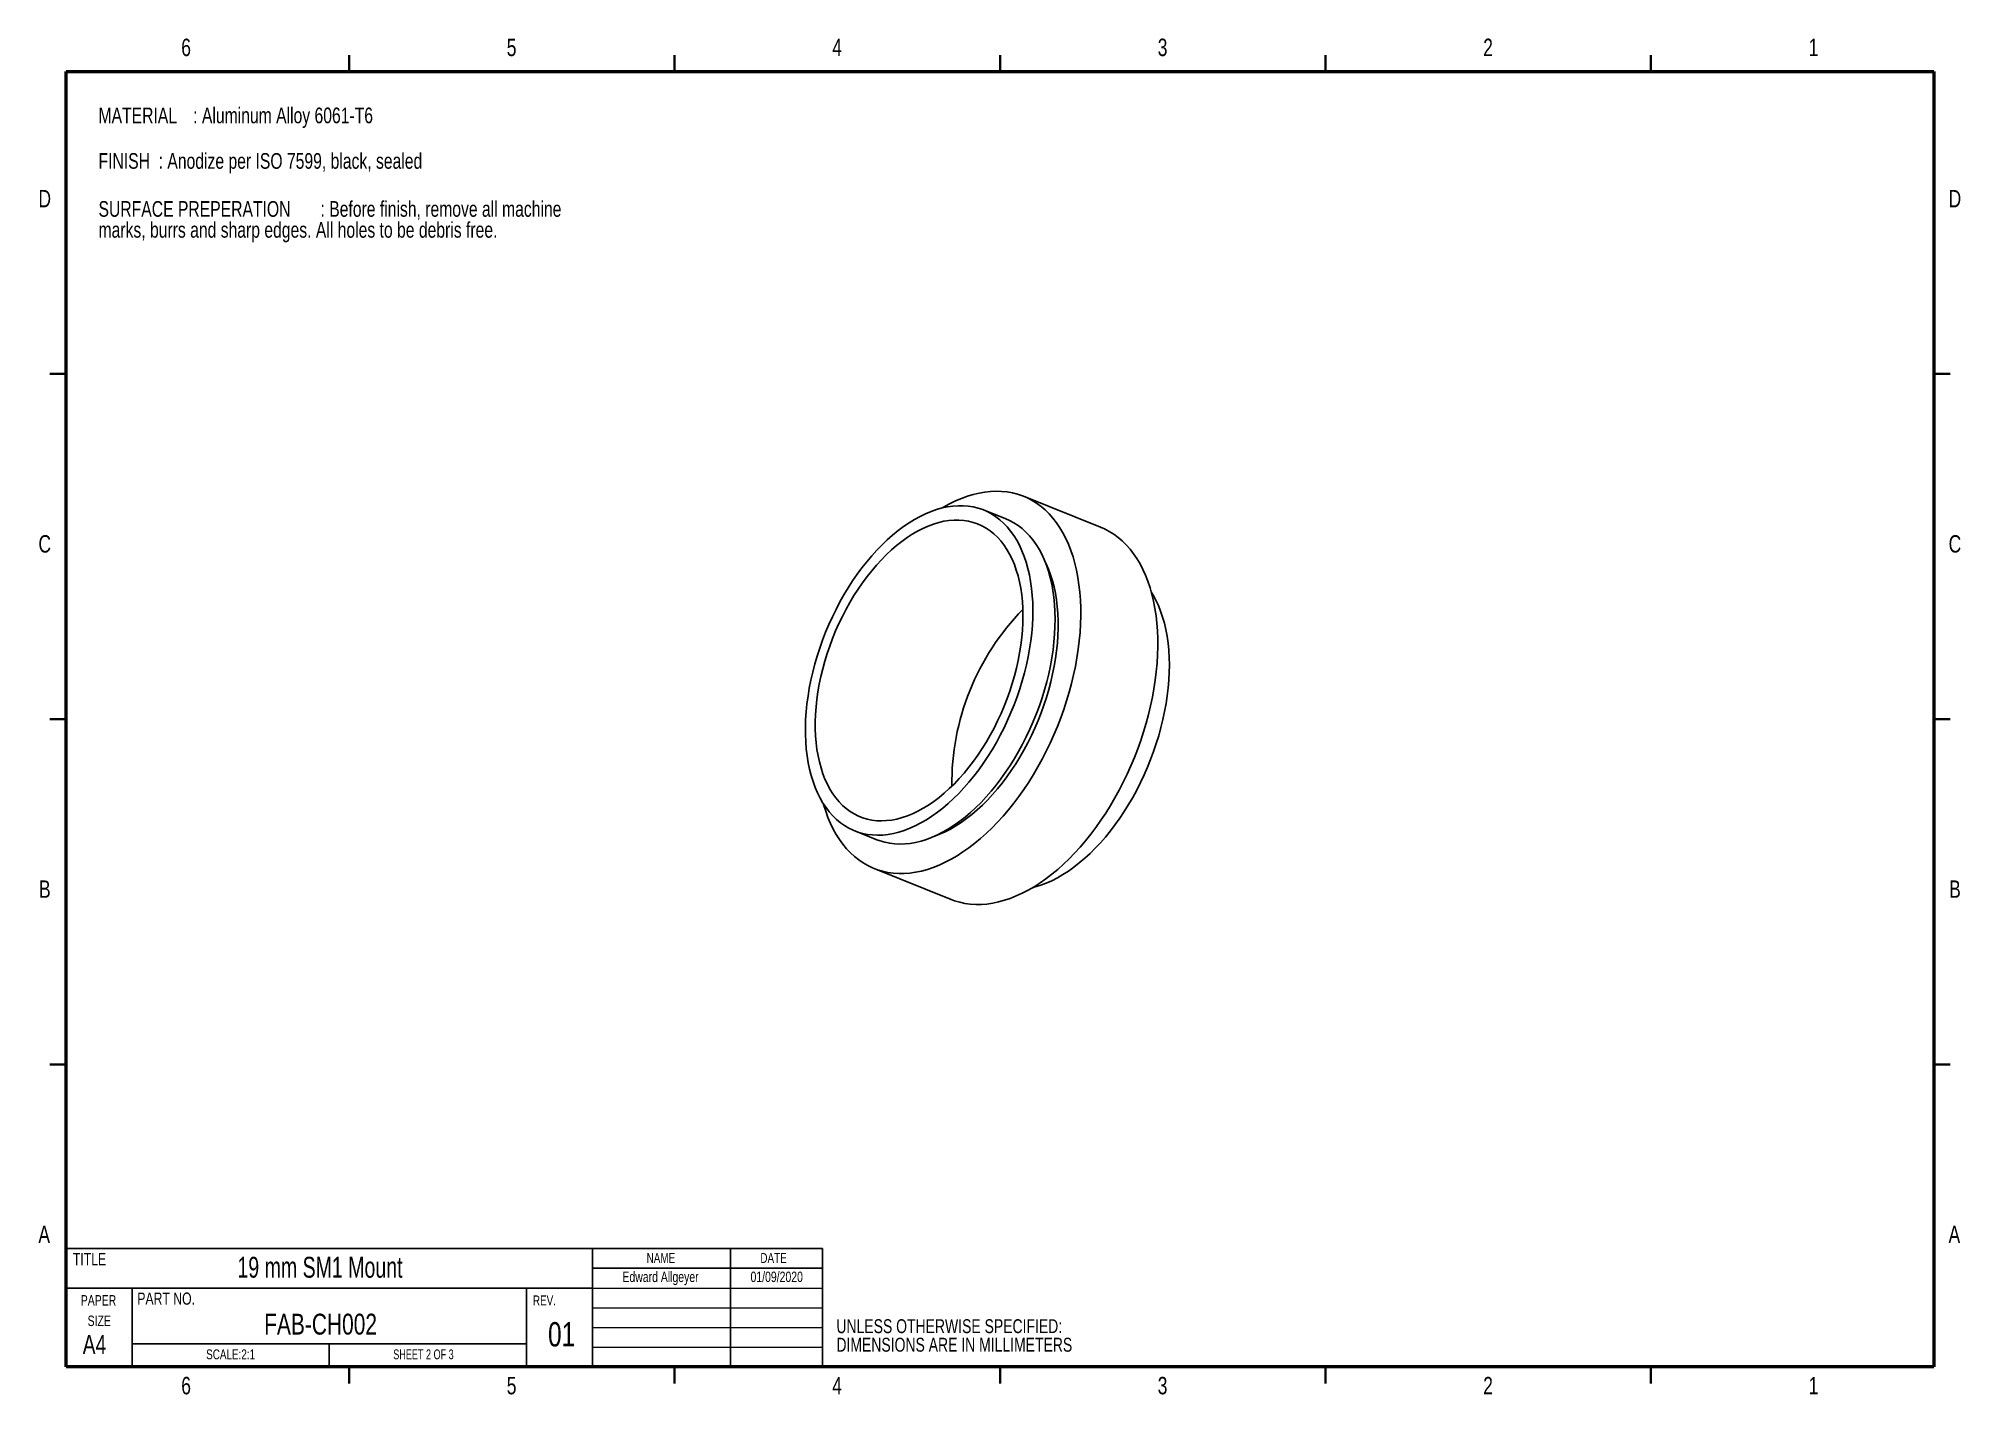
# Paper-space layout 'Sheet2' of a CAD drawing. Header units: millimetres. Extents: x 2 to 295, y 2 to 209.
import ezdxf

# ---------------------------------------------------------------- set-up
doc = ezdxf.new("R2010")
doc.units = ezdxf.units.MM
doc.styles.add('SLDTEXTSTYLE0', font='TXT', dxfattribs={"width": 0.75})
doc.styles.add('SLDTEXTSTYLE1', font='TXT', dxfattribs={"width": 0.6875})
doc.styles.add('SLDTEXTSTYLE2', font='TXT', dxfattribs={"width": 0.7})

# ---------------------------------------------------------------- blocks, each defined once
blk = doc.blocks.new('SW_NOTE_0_6')
at = {"color": 0, "linetype": 'Continuous', "lineweight": 0, "attachment_point": 1, "style": 'SLDTEXTSTYLE0'}
for s, insert, char_height in [('FINISH', (0, 3.07), 2.381), (': Anodize per ISO 7599, black, sealed', (9.14, 3.07), 2.3813)]:
    blk.add_mtext(s, dxfattribs=dict(at, insert=insert, char_height=char_height))
blk = doc.blocks.new('SW_NOTE_0_7')
at = {"color": 0, "linetype": 'Continuous', "lineweight": 0, "char_height": 2.3813, "attachment_point": 1, "style": 'SLDTEXTSTYLE0'}
for s, insert in [('SURFACE PREPERATION', (0, 3.07)), (': Before finish, remove all machine', (33.76, 3.07)), ('marks, burrs and sharp edges. All holes to be debris free.', (0, -0.11))]:
    blk.add_mtext(s, dxfattribs=dict(at, insert=insert))
blk = doc.blocks.new('SW_NOTE_0_8')
at = {"color": 0, "linetype": 'Continuous', "lineweight": 0, "attachment_point": 1, "style": 'SLDTEXTSTYLE0'}
for s, insert, char_height in [('MATERIAL', (0, 3.07), 2.381), (': Aluminum Alloy 6061-T6', (14.4, 3.07), 2.3813)]:
    blk.add_mtext(s, dxfattribs=dict(at, insert=insert, char_height=char_height))
blk = doc.blocks.new('SW_NOTE_0_9')
at = {"color": 0, "linetype": 'Continuous', "lineweight": 0, "char_height": 1.587, "attachment_point": 2, "style": 'SLDTEXTSTYLE0'}
for s, insert in [('PAPER', (3.15, 2.05)), ('SIZE', (3.26, -1.07))]:
    blk.add_mtext(s, dxfattribs=dict(at, insert=insert))
blk = doc.blocks.new('SW_NOTE_0_10')
at = {"color": 0, "linetype": 'Continuous', "lineweight": 0, "char_height": 2.1167, "attachment_point": 1, "style": 'SLDTEXTSTYLE0'}
for s, insert in [('UNLESS OTHERWISE SPECIFIED:', (0, 2.73)), ('DIMENSIONS ARE IN MILLIMETERS', (0, -0.09))]:
    blk.add_mtext(s, dxfattribs=dict(at, insert=insert))

psp = doc.layouts.new('Sheet2')

# ---------------------------------------------------------------- linework, layer by layer
at = {"color": 7, "linetype": 'Continuous', "lineweight": 35}
for p, q in [((49.5, 203.5), (49.5, 206)), ((99, 203.5), (99, 206)), ((148.5, 206), (148.5, 203.5)), ((148.5, 203.5), (148.5, 206)), ((198, 203.5), (198, 206)), ((247.5, 203.5), (247.5, 206)), ((6.5, 157.5), (4, 157.5)), ((290.5, 157.5), (293, 157.5)), ((4, 105), (6.5, 105)), ((6.5, 105), (4, 105)), ((293, 105), (290.5, 105)), ((290.5, 105), (293, 105)), ((6.5, 52.5), (4, 52.5)), ((290.5, 52.5), (293, 52.5)), ((49.5, 6.5), (49.5, 4)), ((99, 6.5), (99, 4)), ((148.5, 4), (148.5, 6.5)), ((148.5, 6.5), (148.5, 4)), ((198, 6.5), (198, 4)), ((247.5, 6.5), (247.5, 4))]:
    psp.add_line(p, q, dxfattribs=at)
at = {"color": 7, "linetype": 'Continuous', "lineweight": 50}
for p, q in [((6.5, 6.5), (6.5, 203.5)), ((6.5, 203.5), (290.5, 203.5)), ((290.5, 203.5), (290.5, 6.5)), ((290.5, 6.5), (6.5, 6.5))]:
    psp.add_line(p, q, dxfattribs=at)
at = {"color": 7, "linetype": 'Continuous', "lineweight": 25}
for p, q in [((163.8, 134.2), (152.08, 138.91)), ((149.38, 135.45), (145.99, 136.82)), ((126.4, 88.03), (129.78, 86.67)), ((129.34, 82.3), (141.06, 77.6)), ((6.5, 24.5), (86.5, 24.5)), ((86.5, 24.5), (86.5, 18.5)), ((86.5, 24.5), (107.5, 24.5)), ((107.5, 24.5), (107.5, 6.5)), ((107.5, 24.5), (121.5, 24.5)), ((121.5, 24.5), (121.5, 6.5)), ((86.5, 21.5), (121.5, 21.5)), ((6.5, 18.5), (16.5, 18.5)), ((16.5, 18.5), (16.5, 6.5)), ((16.5, 18.5), (76.5, 18.5)), ((76.5, 6.5), (76.5, 18.5)), ((76.5, 18.5), (86.5, 18.5)), ((86.5, 18.5), (86.5, 6.5)), ((16.5, 10), (76.5, 10)), ((46.5, 10), (46.5, 6.5))]:
    psp.add_line(p, q, dxfattribs=at)
at = {"color": 7, "linetype": 'Continuous', "lineweight": 18}
for p, q in [((86.5, 18.5), (121.5, 18.5)), ((86.5, 15.5), (121.5, 15.5)), ((86.5, 12.5), (121.5, 12.5)), ((86.5, 9.5), (121.5, 9.5))]:
    psp.add_line(p, q, dxfattribs=at)
at = {"color": 7, "linetype": 'Continuous', "lineweight": 25, "flags": 128}
for points in [[(135.51, 135.39), (136.35, 135.85), (137.19, 136.25), (138.03, 136.6), (138.86, 136.89), (139.69, 137.13), (140.51, 137.3), (141.32, 137.42), (142.12, 137.47), (142.91, 137.47), (143.67, 137.41), (144.43, 137.29), (145.16, 137.11), (145.87, 136.87), (146.55, 136.57), (147.21, 136.21), (147.85, 135.8), (148.46, 135.34), (149.04, 134.82), (149.59, 134.24), (150.1, 133.62), (150.59, 132.94), (151.04, 132.22), (151.45, 131.45), (151.83, 130.63), (152.17, 129.77), (152.48, 128.87), (152.74, 127.93), (152.97, 126.95), (153.15, 125.94), (153.3, 124.9), (153.4, 123.83), (153.47, 122.73), (153.49, 121.6), (153.47, 120.46), (153.42, 119.29), (153.32, 118.11), (153.18, 116.91), (153, 115.71), (152.78, 114.5), (152.52, 113.28), (152.22, 112.06), (151.88, 110.84), (151.51, 109.62), (151.1, 108.41), (150.65, 107.21), (150.17, 106.03), (149.66, 104.85), (149.12, 103.7), (148.54, 102.57), (147.94, 101.46), (147.3, 100.37), (146.65, 99.32), (145.96, 98.29), (145.26, 97.3), (144.53, 96.35), (143.78, 95.43), (143.01, 94.55), (142.23, 93.72), (141.44, 92.93), (140.63, 92.19), (139.81, 91.49), (138.98, 90.85), (138.14, 90.25), (137.31, 89.71), (136.46, 89.22), (135.62, 88.79), (134.78, 88.41), (133.94, 88.09), (133.11, 87.83), (132.29, 87.62), (131.47, 87.48), (130.67, 87.39), (129.87, 87.36), (129.1, 87.4), (128.34, 87.49), (127.6, 87.64), (126.88, 87.85), (126.18, 88.12), (125.5, 88.44), (124.85, 88.83), (124.23, 89.26), (123.64, 89.76), (123.07, 90.31), (122.54, 90.91), (122.04, 91.56), (121.57, 92.26), (121.14, 93), (120.74, 93.8), (120.38, 94.64), (120.06, 95.52), (119.78, 96.44), (119.53, 97.4), (119.33, 98.39), (119.16, 99.42), (119.03, 100.48), (118.95, 101.56), (118.91, 102.68), (118.9, 103.81), (118.94, 104.97), (119.02, 106.14), (119.14, 107.33), (119.3, 108.53), (119.5, 109.74), (119.74, 110.96), (120.02, 112.18), (120.34, 113.4), (120.69, 114.61), (121.08, 115.83), (121.51, 117.03), (121.97, 118.22), (122.47, 119.4), (123, 120.57), (123.56, 121.71), (124.15, 122.83), (124.77, 123.93), (125.41, 125), (126.08, 126.04), (126.78, 127.05), (127.5, 128.02), (128.23, 128.96), (128.99, 129.86), (129.77, 130.71), (130.56, 131.52), (131.36, 132.29), (132.17, 133.01), (133, 133.68), (133.83, 134.3), (134.66, 134.87), (135.51, 135.39)], [(139.71, 137.13), (139.91, 137.25), (140.82, 137.75), (141.73, 138.19), (142.63, 138.58), (143.53, 138.91), (144.43, 139.18), (145.31, 139.39), (146.19, 139.55), (147.06, 139.64), (147.91, 139.68), (148.75, 139.65), (149.57, 139.57), (150.38, 139.43), (151.16, 139.23), (151.93, 138.97), (152.67, 138.65), (153.38, 138.28), (154.07, 137.85), (154.74, 137.36), (155.37, 136.82), (155.98, 136.22), (156.55, 135.58), (157.09, 134.88), (157.6, 134.13), (158.07, 133.33), (158.51, 132.49), (158.91, 131.61), (159.27, 130.68), (159.6, 129.7), (159.89, 128.69), (160.13, 127.65), (160.34, 126.57), (160.51, 125.45), (160.64, 124.31), (160.73, 123.13), (160.77, 121.94), (160.78, 120.72), (160.74, 119.47), (160.67, 118.21), (160.55, 116.94), (160.39, 115.65), (160.19, 114.35), (159.96, 113.04), (159.68, 111.73), (159.36, 110.42), (159.01, 109.1), (158.62, 107.79), (158.19, 106.49), (157.73, 105.19), (157.23, 103.91), (156.7, 102.64), (156.13, 101.38), (155.53, 100.15), (154.91, 98.93), (154.25, 97.74), (153.57, 96.57), (152.86, 95.44), (152.13, 94.33), (151.37, 93.26), (150.59, 92.22), (149.79, 91.23), (148.97, 90.27), (148.14, 89.35), (147.29, 88.47), (146.42, 87.65), (145.55, 86.86), (144.66, 86.13), (143.77, 85.45), (142.87, 84.81), (141.97, 84.23), (141.06, 83.71), (140.15, 83.24), (139.25, 82.82), (138.34, 82.46), (137.45, 82.16), (136.56, 81.92), (135.67, 81.74), (134.8, 81.61), (133.94, 81.55), (133.09, 81.54), (132.26, 81.59), (131.45, 81.71), (130.65, 81.88), (129.88, 82.11), (129.13, 82.39), (128.4, 82.74), (127.69, 83.14), (127.02, 83.6), (126.37, 84.12), (125.75, 84.68), (125.16, 85.31), (124.6, 85.98), (124.08, 86.7), (123.59, 87.47), (123.13, 88.29), (122.71, 89.16), (122.33, 90.07), (121.99, 91.02), (121.68, 92.01), (121.64, 92.15)], [(136.82, 91.46), (137.63, 91.95), (138.43, 92.5), (139.23, 93.1), (140.01, 93.75), (140.79, 94.45), (141.56, 95.2), (142.31, 95.99), (143.04, 96.82), (143.76, 97.69), (144.46, 98.61), (145.13, 99.56), (145.79, 100.54), (146.42, 101.55), (147.02, 102.6), (147.59, 103.66), (148.13, 104.75), (148.65, 105.86), (149.13, 106.99), (149.57, 108.13), (149.98, 109.29), (150.36, 110.45), (150.7, 111.61), (151, 112.78), (151.26, 113.95), (151.48, 115.11), (151.66, 116.27), (151.8, 117.42), (151.91, 118.55), (151.97, 119.67), (151.99, 120.76), (151.96, 121.84), (151.9, 122.89), (151.8, 123.92), (151.65, 124.91), (151.47, 125.88), (151.24, 126.8), (150.98, 127.69), (150.68, 128.54), (150.34, 129.35), (149.96, 130.11), (149.54, 130.83), (149.1, 131.5), (148.61, 132.12), (148.1, 132.69), (147.56, 133.2), (146.98, 133.66), (146.38, 134.07), (145.75, 134.42), (145.09, 134.71), (144.42, 134.94), (143.72, 135.12), (143, 135.23), (142.26, 135.29), (141.51, 135.29), (140.74, 135.22), (139.96, 135.1), (139.18, 134.92), (138.38, 134.68), (137.58, 134.38), (136.78, 134.02), (135.97, 133.61), (135.16, 133.15), (134.36, 132.62), (133.56, 132.05), (132.77, 131.42), (131.99, 130.75), (131.22, 130.03), (130.46, 129.26), (129.71, 128.44), (128.99, 127.59), (128.28, 126.7), (127.59, 125.76), (126.93, 124.8), (126.29, 123.8), (125.67, 122.77), (125.08, 121.72), (124.52, 120.64), (124, 119.54), (123.5, 118.42), (123.04, 117.28), (122.61, 116.13), (122.22, 114.98), (121.86, 113.81), (121.54, 112.64), (121.26, 111.48), (121.02, 110.31), (120.81, 109.15), (120.65, 108), (120.53, 106.86), (120.45, 105.73), (120.41, 104.62), (120.41, 103.54), (120.45, 102.47), (120.54, 101.43), (120.66, 100.42), (120.83, 99.44), (121.03, 98.5), (121.28, 97.59), (121.56, 96.72), (121.88, 95.89), (122.24, 95.11), (122.63, 94.36), (123.07, 93.67), (123.53, 93.03), (124.03, 92.43), (124.56, 91.89), (125.12, 91.4), (125.71, 90.97), (126.32, 90.59), (126.97, 90.27), (127.63, 90.01), (128.32, 89.8), (129.03, 89.66), (129.76, 89.57), (130.5, 89.55), (131.26, 89.58), (132.04, 89.67), (132.82, 89.82), (133.61, 90.04), (134.41, 90.31), (135.21, 90.63), (136.02, 91.02), (136.82, 91.46)], [(149.38, 135.45), (149.94, 135.21), (150.6, 134.85), (151.24, 134.44), (151.85, 133.98), (152.43, 133.46), (152.98, 132.88), (153.49, 132.26), (153.98, 131.58), (154.43, 130.86), (154.84, 130.09), (155.22, 129.27), (155.56, 128.41), (155.87, 127.51), (156.13, 126.57), (156.36, 125.59), (156.54, 124.58), (156.69, 123.54), (156.79, 122.46), (156.86, 121.36), (156.88, 120.24), (156.86, 119.09), (156.8, 117.93), (156.7, 116.75), (156.56, 115.55), (156.38, 114.35), (156.16, 113.13), (155.9, 111.92), (155.61, 110.7), (155.27, 109.48), (154.9, 108.26), (154.49, 107.05), (154.04, 105.85), (153.56, 104.67), (153.05, 103.49), (152.5, 102.34), (151.93, 101.21), (151.33, 100.1), (150.69, 99.01), (150.03, 97.96), (149.35, 96.93), (148.64, 95.94), (147.92, 94.99), (147.17, 94.07), (146.4, 93.19), (145.62, 92.36), (144.82, 91.57), (144.02, 90.83), (143.2, 90.13), (142.37, 89.48), (141.53, 88.89), (140.69, 88.35), (139.85, 87.86), (139.01, 87.43), (138.17, 87.05), (137.33, 86.73), (136.5, 86.47), (135.67, 86.26), (134.86, 86.12), (134.05, 86.03), (133.26, 86), (132.49, 86.04), (131.73, 86.13), (130.99, 86.28), (130.27, 86.49), (129.78, 86.67)], [(163.8, 134.2), (164.39, 133.94), (165.1, 133.57), (165.79, 133.14), (166.45, 132.65), (167.09, 132.11), (167.69, 131.52), (168.27, 130.87), (168.81, 130.17), (169.31, 129.42), (169.79, 128.63), (170.23, 127.79), (170.63, 126.9), (170.99, 125.97), (171.32, 125), (171.6, 123.99), (171.85, 122.94), (172.06, 121.86), (172.23, 120.74), (172.36, 119.6), (172.44, 118.43), (172.49, 117.23), (172.5, 116.01), (172.46, 114.77), (172.38, 113.51), (172.27, 112.23), (172.11, 110.94), (171.91, 109.64), (171.67, 108.34), (171.4, 107.02), (171.08, 105.71), (170.73, 104.4), (170.33, 103.09), (169.91, 101.78), (169.44, 100.49), (168.95, 99.2), (168.41, 97.93), (167.85, 96.67), (167.25, 95.44), (166.63, 94.22), (165.97, 93.03), (165.29, 91.87), (164.58, 90.73), (163.84, 89.63), (163.09, 88.55), (162.31, 87.52), (161.51, 86.52), (160.69, 85.56), (159.85, 84.64), (159, 83.77), (158.14, 82.94), (157.27, 82.16), (156.38, 81.42), (155.49, 80.74), (154.59, 80.11), (153.68, 79.53), (152.78, 79), (151.87, 78.53), (150.97, 78.12), (150.06, 77.76), (149.16, 77.46), (148.27, 77.21), (147.39, 77.03), (146.52, 76.9), (145.66, 76.84), (144.81, 76.83), (143.98, 76.89), (143.17, 77), (142.37, 77.17), (141.6, 77.4), (141.06, 77.6)], [(155.35, 128.96), (155.52, 128.62), (155.87, 127.8), (156.19, 126.95), (156.47, 126.05), (156.72, 125.12), (156.92, 124.15), (157.09, 123.15), (157.21, 122.12), (157.29, 121.06), (157.34, 119.97), (157.34, 118.86), (157.3, 117.73), (157.22, 116.59), (157.1, 115.42), (156.94, 114.25), (156.74, 113.07), (156.5, 111.88), (156.23, 110.69), (155.91, 109.5), (155.56, 108.31), (155.17, 107.13), (154.75, 105.95), (154.29, 104.79), (153.8, 103.64), (153.27, 102.51), (152.72, 101.4), (152.14, 100.31), (151.52, 99.24), (150.89, 98.21), (150.22, 97.2), (149.54, 96.23), (148.83, 95.29), (148.1, 94.39), (147.36, 93.53), (146.59, 92.71), (145.82, 91.93), (145.03, 91.2), (144.23, 90.52), (143.42, 89.89), (142.61, 89.31), (141.79, 88.77), (140.97, 88.3), (140.14, 87.88), (139.32, 87.51), (138.58, 87.23)], [(171.5, 124.36), (171.79, 123.88), (172.21, 123.11), (172.59, 122.29), (172.93, 121.43), (173.23, 120.53), (173.5, 119.59), (173.72, 118.62), (173.91, 117.61), (174.05, 116.56), (174.16, 115.49), (174.22, 114.39), (174.25, 113.27), (174.23, 112.12), (174.17, 110.95), (174.07, 109.77), (173.93, 108.58), (173.75, 107.37), (173.53, 106.16), (173.27, 104.94), (172.97, 103.72), (172.64, 102.5), (172.26, 101.29), (171.85, 100.08), (171.41, 98.88), (170.93, 97.69), (170.42, 96.52), (169.87, 95.36), (169.3, 94.23), (168.69, 93.12), (168.06, 92.04), (167.4, 90.98), (166.72, 89.96), (166.01, 88.97), (165.28, 88.01), (164.53, 87.09), (163.77, 86.22), (162.99, 85.38), (162.19, 84.59), (161.38, 83.85), (160.56, 83.15), (159.73, 82.51), (158.9, 81.91), (158.06, 81.37), (157.22, 80.88), (156.38, 80.45), (155.54, 80.07), (154.7, 79.75), (153.87, 79.49), (153.43, 79.38)]]:
    psp.add_lwpolyline(points, dxfattribs=at)
at = {"color": 7, "linetype": 'Continuous', "lineweight": 25}
psp.add_arc((178.98, 95.23), 37.81, 135.5973, 180.6328, dxfattribs=at)

# ---------------------------------------------------------------- block references
at = {"color": 7, "linetype": 'Continuous', "lineweight": 0}
for name, p in [('SW_NOTE_0_8', (11.4, 194.94)), ('SW_NOTE_0_6', (11.4, 188.02)), ('SW_NOTE_0_7', (11.4, 180.72)), ('SW_NOTE_0_9', (8.25, 15.38)), ('SW_NOTE_0_10', (123.62, 11.03))]:
    psp.add_blockref(name, p, dxfattribs=at)

# ---------------------------------------------------------------- texts
for s, insert, char_height, attachment_point, style in [('6', (24.72, 208.49), 2.65, 2, 'SLDTEXTSTYLE0'), ('5', (74.22, 208.49), 2.65, 2, 'SLDTEXTSTYLE0'), ('4', (123.72, 208.49), 2.65, 2, 'SLDTEXTSTYLE0'), ('3', (173.22, 208.49), 2.65, 2, 'SLDTEXTSTYLE0'), ('2', (222.72, 208.49), 2.65, 2, 'SLDTEXTSTYLE0'), ('1', (272.22, 208.49), 2.65, 2, 'SLDTEXTSTYLE0'), ('D', (3.22, 185.49), 2.65, 2, 'SLDTEXTSTYLE0'), ('D', (293.72, 185.49), 2.65, 2, 'SLDTEXTSTYLE0'), ('C', (3.22, 132.99), 2.65, 2, 'SLDTEXTSTYLE0'), ('C', (293.72, 132.99), 2.65, 2, 'SLDTEXTSTYLE0'), ('B', (3.23, 80.49), 2.65, 2, 'SLDTEXTSTYLE0'), ('B', (293.73, 80.49), 2.65, 2, 'SLDTEXTSTYLE0'), ('A', (3.14, 27.99), 2.65, 2, 'SLDTEXTSTYLE0'), ('A', (293.64, 27.99), 2.65, 2, 'SLDTEXTSTYLE0'), ('TITLE', (7.5, 23.82), 1.852, 1, 'SLDTEXTSTYLE0'), ('NAME', (96.93, 23.82), 1.5, 2, 'SLDTEXTSTYLE0'), ('DATE', (114.06, 23.82), 1.5, 2, 'SLDTEXTSTYLE0'), ('19 mm SM1 Mount', (45.08, 23.25), 3.175, 2, 'SLDTEXTSTYLE2'), ('Edward Allgeyer', (96.87, 21), 1.5875, 2, 'SLDTEXTSTYLE0'), ('01/09/2020', (114.54, 21), 1.587, 2, 'SLDTEXTSTYLE0'), ('PART NO.', (17.3, 17.82), 1.852, 1, 'SLDTEXTSTYLE0'), ('FAB-CH002', (45.17, 14.6), 3.175, 2, 'SLDTEXTSTYLE0'), ('REV.', (77.46, 17.37), 1.5, 1, 'SLDTEXTSTYLE0'), ('01', (81.83, 13.32), 3.704, 2, 'SLDTEXTSTYLE0'), ('A4', (9, 11.37), 2.91, 1, 'SLDTEXTSTYLE0'), ('SCALE:2:1', (31.49, 9.17), 1.5, 2, 'SLDTEXTSTYLE0'), ('SHEET 2 OF 3', (60.82, 9.17), 1.5, 2, 'SLDTEXTSTYLE1'), ('6', (24.72, 4.99), 2.65, 2, 'SLDTEXTSTYLE0'), ('5', (74.22, 4.99), 2.65, 2, 'SLDTEXTSTYLE0'), ('4', (123.72, 4.99), 2.65, 2, 'SLDTEXTSTYLE0'), ('3', (173.22, 4.99), 2.65, 2, 'SLDTEXTSTYLE0'), ('2', (222.72, 4.99), 2.65, 2, 'SLDTEXTSTYLE0'), ('1', (272.22, 4.99), 2.65, 2, 'SLDTEXTSTYLE0')]:
    psp.add_mtext(s, dxfattribs=dict(at, insert=insert, char_height=char_height, attachment_point=attachment_point, style=style))

doc.saveas('drawing.dxf')
